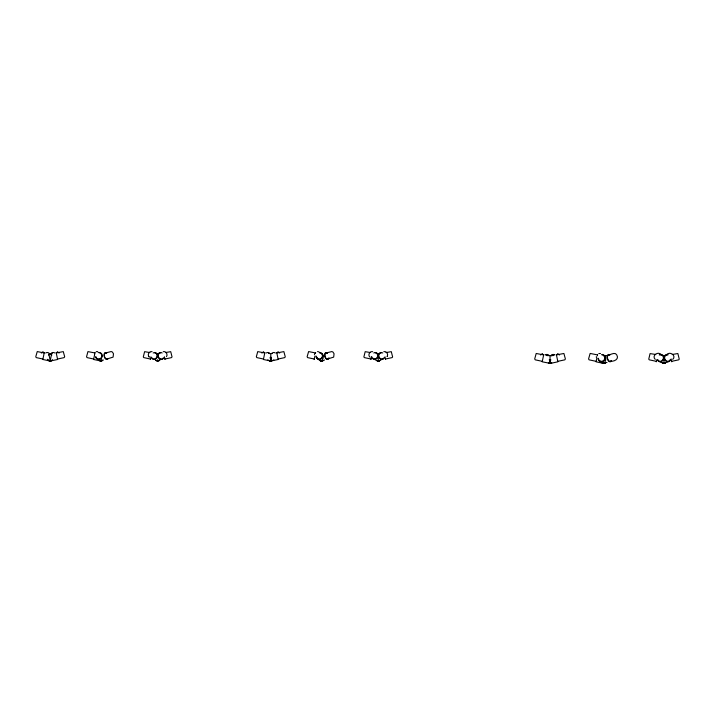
<?xml version="1.0" encoding="UTF-8"?>
<svg xmlns="http://www.w3.org/2000/svg" width="715" height="715" viewBox="0 0 715 715"><rect width="100%" height="100%" fill="white"/><g stroke="black" fill="none" stroke-linecap="round" stroke-linejoin="round"><path stroke-width="1.07" d="M314.439 354.551L314.591 353.764M319.98 360.628L322.367 360.905L324.512 360.02M602.209 363.041L605.453 363.041L605.015 363.157M44.303 352.513L42.82 359.475L50.121 361.021L51.507 354.533M94.532 355.087L93.602 359.475L100.913 361.021L101.012 360.557M94.666 354.47L94.8 353.845M94.988 352.978L95.086 352.513M101.128 360.003L101.28 359.288M150.365 359.475L150.936 356.776M157.89 360.003L157.666 361.021L157.452 360.003M264.881 352.513L263.397 359.475L270.699 361.021L272.129 360.664L270.038 360.905L269.483 360.664L270.69 361.004L267.714 359.904M314.18 359.475L314.922 355.99M315.449 353.532L315.664 352.513M318.023 359.225L320.222 360.628L321.571 360.628L320.472 360.628L320.928 360.905L322.367 360.628M370.942 359.475L371.514 356.776M373.891 359.028L376.653 360.557L378.727 360.798L377.44 360.905L376.778 360.61L379.719 360.61M543.766 354.425L542.193 361.808L549.969 363.336M550.112 363.336L551.435 363.077L548.655 363.077L549.996 363.461L550.756 359.618L549.326 359.618L550.139 363.461L551.453 363.077L548.637 363.077L549.933 363.435L550.184 362.317M596.837 358.117L596.06 361.808L602.7 363.229M597.329 355.847L597.436 355.328M597.499 355.006L597.624 354.425M604.738 363.041L602.727 363.041L604.515 363.14M656.254 361.808L656.701 359.734M663.922 363.077L663.493 363.22L665.29 363.077L662.537 363.023L664.101 363.023L664.003 363.461C668.641 363.122 659.409 362.97 664.003 363.461L665.468 363.023L662.537 363.023L665.468 363.023M387.378 356.061C388.352 353.88 386.243 350.922 383.812 351.664M166.47 356.642C168.079 354.729 166.032 350.824 163.279 351.646M387.047 356.642L387.396 356.025M41.327 353.049L43.088 351.655M261.896 353.049L263.665 351.655M540.603 354.998L542.515 353.514M327.774 358.921L333.682 357.116L334.057 353.755L332.967 352.039L331.832 351.557L325.826 353.058M610.476 361.236C614.096 361.674 619.315 359.207 616.839 355.051C615.222 351.557 610.842 354.765 608.402 355.006M672.744 359.404C676.774 355.713 669.669 350.538 666.416 355.006M320.472 360.628L321.973 360.628L323.108 358.304L323.296 355.435L321.973 353.603M599.304 360.575L601.208 362.389L603.809 363.461C605.82 361.683 606.633 357.831 604.801 355.704L603.809 355.739L607.017 355.704M107.196 358.921L113.104 357.116L113.479 353.755L112.389 352.039L111.174 351.539L105.248 353.058M382.605 359.028L379.03 360.905L377.69 360.798L378.244 360.637M668.623 361.343L664.003 363.461L664.003 355.516M550.148 363.435L551.73 362.988M270.887 361.004L269.466 360.664L270.753 361.021L271.468 357.411L270.118 357.411L270.887 361.021L278.198 359.475L276.714 352.513M664.003 363.461L664.512 363.22L664.003 363.05M272.388 360.583L273.881 359.904M603.898 363.041L603.46 363.229L607.017 362.389M378.155 360.61L379.459 360.664L377.761 360.798M550.246 363.435L557.888 361.808L556.324 354.425M321.491 361.021L323.055 360.628L321.187 360.834M603.809 363.461L605.453 363.041M378.244 361.021L379.629 360.61L378.244 361.021L378.244 356.079M56.235 352.951L63.286 351.61L64.672 356.74L64.1 357.634L57.522 359.028M165.469 352.558L170.724 351.664L172.047 356.937L171.457 357.634L164.879 359.028M276.812 352.951L283.864 351.61L285.249 356.74L284.767 357.607L278.099 359.028M321.553 360.718L322.161 360.718M386.046 352.558L391.302 351.664L392.624 356.937L392.124 357.607L385.457 359.028M556.422 354.899L563.903 353.478L565.368 358.912L564.859 359.833L557.789 361.343M672.279 354.479L677.856 353.532L679.25 359.118L678.723 359.833L671.653 361.343M96.221 351.646L97.776 351.646M272.388 353.55L269.197 353.55M598.83 353.514L600.484 353.514M665.692 355.516L662.313 355.516M546.769 355.587L553.312 355.587M317.567 351.539L319.078 351.959M152.054 351.646C149.632 350.967 147.567 353.898 148.532 356.061M602.986 363.14L602.584 363.14M320.74 360.744L320.338 360.718M655.735 354.479L650.069 353.594L648.755 359.118L649.283 359.833L656.352 361.343M597.525 354.899L590.143 353.442L588.579 358.912L589.08 359.833L596.158 361.343M543.659 354.899L536.187 353.478L534.713 358.912L535.222 359.833L542.292 361.343M370.45 352.558L365.186 351.664L363.872 356.937L364.364 357.607L371.031 359.028M315.565 352.951L308.603 351.574L307.128 356.74L307.611 357.607L314.278 359.028M264.782 352.951L257.731 351.61L256.345 356.74L256.819 357.607L263.495 359.028M149.873 352.558L144.609 351.664L143.295 356.937L143.786 357.607L150.454 359.028M94.988 352.951L87.936 351.61L86.551 356.74L87.033 357.607L93.701 359.028M44.205 352.951L37.243 351.574L35.768 356.74L36.242 357.607L42.918 359.028M57.316 351.646L59.113 353.049M548.351 362.988L550.041 363.452L550.041 355.534M372.685 351.664C369.655 350.716 367.465 355.4 370.004 357.196M662.582 363.05L659.382 361.343M661.59 355.006C658.318 350.484 651.249 355.784 655.262 359.404M557.611 353.523L559.479 354.998M277.929 351.655L279.69 353.049M148.872 356.642L149.435 357.196M148.89 356.687L148.514 356.025M316.754 357.321L317.245 358.304M671.144 358.957L671.751 361.808M384.983 356.776L385.555 359.475M164.405 356.776L164.977 359.475M56.136 352.513L57.62 359.475L50.309 361.021L48.933 354.533M596.328 356.597L596.381 357.42M378.244 353.532L378.244 355.176M270.797 353.55L270.797 361.012M660.115 355.006A3.289 2.789 -67 0 1 663.323 357.017A3.289 2.789 -67 0 1 661.42 361.039A3.289 2.789 -67 0 1 657.88 359.734M659.23 354.926A3.772 3.2 -67 0 1 663.547 356.276A3.772 3.2 -67 0 1 661.813 361.316A3.772 3.2 -67 0 1 657.496 359.967M670.509 359.967A3.772 3.2 67 0 1 666.46 361.468A3.772 3.2 67 0 1 664.28 356.856A3.772 3.2 67 0 1 667.953 354.56M669.204 360.914A3.289 2.789 67 0 1 664.7 358.546A3.289 2.789 67 0 1 667.89 355.006M670.125 359.734A3.289 2.789 67 0 1 669.74 360.396M601.896 354.425A3.772 3.512 -55.5 0 1 605.239 358.117A3.772 3.512 -55.5 0 1 601.413 361.808A3.772 3.512 -55.5 0 1 598.062 358.117M601.86 354.899A3.289 3.066 -55.5 0 1 604.792 357.84A3.289 3.066 -55.5 0 1 601.985 361.29A3.289 3.066 -55.5 0 1 598.571 358.957M611.459 360.735A3.772 2.172 75.3 0 1 608.501 360.95A3.772 2.172 75.3 0 1 607.258 356.007A3.772 2.172 75.3 0 1 609.993 354.926M610.887 360.914A3.289 1.895 75.3 0 1 607.589 358.546A3.289 1.895 75.3 0 1 609.403 355.006M550.988 355.507A3.772 3.2 67 0 1 554.867 354.926M545.214 354.926A3.772 3.2 -67 0 1 549.102 355.507M546.099 355.006A3.289 2.789 -67 0 1 547.583 355.006M551.319 355.847A3.289 2.789 67 0 1 551.855 355.328M552.507 355.006A3.289 2.789 67 0 1 553.982 355.006M375.286 352.951A3.101 2.628 -67 0 1 377.323 357.151A3.101 2.628 -67 0 1 372.837 358.135M373.739 352.978A3.557 3.012 -67 0 1 377.913 354.524A3.557 3.012 -67 0 1 375.67 359.261A3.557 3.012 -67 0 1 371.889 356.892M384.384 357.732A3.557 3.012 67 0 1 380.308 359.002A3.557 3.012 67 0 1 378.673 354.247A3.557 3.012 67 0 1 382.748 352.978M383.66 358.135A3.101 2.628 67 0 1 379.165 357.151A3.101 2.628 67 0 1 381.202 352.951M319.685 352.513A3.557 3.307 -55.5 0 1 322.84 355.99A3.557 3.307 -55.5 0 1 319.23 359.475A3.557 3.307 -55.5 0 1 316.075 355.99M319.659 352.951A3.101 2.887 -55.5 0 1 322.42 355.73A3.101 2.887 -55.5 0 1 319.775 358.984A3.101 2.887 -55.5 0 1 316.557 356.776M328.909 357.732A3.557 2.047 75.3 0 1 326.272 359.002A3.557 2.047 75.3 0 1 324.69 354.247A3.557 2.047 75.3 0 1 327.327 352.978M328.167 358.617A3.101 1.788 75.3 0 1 324.976 355.99A3.101 1.788 75.3 0 1 327.256 353.362M266.248 352.978A3.557 3.012 -67 0 1 269.904 353.532M268.474 353.058A3.101 2.628 -67 0 1 269.09 353.362M271.682 353.532A3.557 3.012 67 0 1 275.346 352.978M159.954 360.003A3.557 3.012 -67 0 1 155.602 360.003M157.595 354.184A3.557 3.012 -67 0 1 158.408 354.059M159.74 360.003A3.557 3.012 67 0 1 155.378 360.003M156.934 354.059A3.557 3.012 67 0 1 157.738 354.184M154.708 352.951A3.101 2.628 -67 0 1 156.746 357.151A3.101 2.628 -67 0 1 152.259 358.135M153.162 352.978A3.557 3.012 -67 0 1 157.237 354.247A3.557 3.012 -67 0 1 155.611 359.002A3.557 3.012 -67 0 1 151.535 357.732M163.083 358.135A3.101 2.628 67 0 1 158.587 357.151A3.101 2.628 67 0 1 160.625 352.951M163.806 357.732A3.557 3.012 67 0 1 159.731 359.002A3.557 3.012 67 0 1 158.095 354.247A3.557 3.012 67 0 1 162.171 352.978M103.371 360.003A3.557 3.307 -55.5 0 1 98.581 360.003M102.209 360.003A3.557 2.047 75.3 0 1 98.795 359.288M99.841 353.058A3.101 2.887 -55.5 0 1 101.342 357.509A3.101 2.887 -55.5 0 1 96.65 358.135M96.221 357.509A3.101 2.887 -55.5 0 1 95.98 356.776M98.223 352.629A3.557 3.307 -55.5 0 1 102.209 355.087A3.557 3.307 -55.5 0 1 99.537 359.35A3.557 3.307 -55.5 0 1 95.551 356.892M107.59 358.617A3.101 1.788 75.3 0 1 104.479 356.383A3.101 1.788 75.3 0 1 106.186 353.058M108.126 358.447A3.557 2.047 75.3 0 1 105.337 358.653A3.557 2.047 75.3 0 1 104.167 353.997A3.557 2.047 75.3 0 1 106.749 352.978M51.927 353.362A3.101 2.628 67 0 1 52.544 353.058M52.338 360.003A3.557 3.012 67 0 1 47.977 360.003M48.745 354.184A3.557 3.012 67 0 1 51.811 355.087M51.105 353.532A3.557 3.012 67 0 1 54.769 352.978M52.463 360.003A3.557 3.012 -67 0 1 47.691 359.288M48.629 355.087A3.557 3.012 -67 0 1 51.695 354.184M45.671 352.978A3.557 3.012 -67 0 1 49.326 353.532M549.835 363.435L548.637 363.077L549.835 363.435"/></g></svg>
